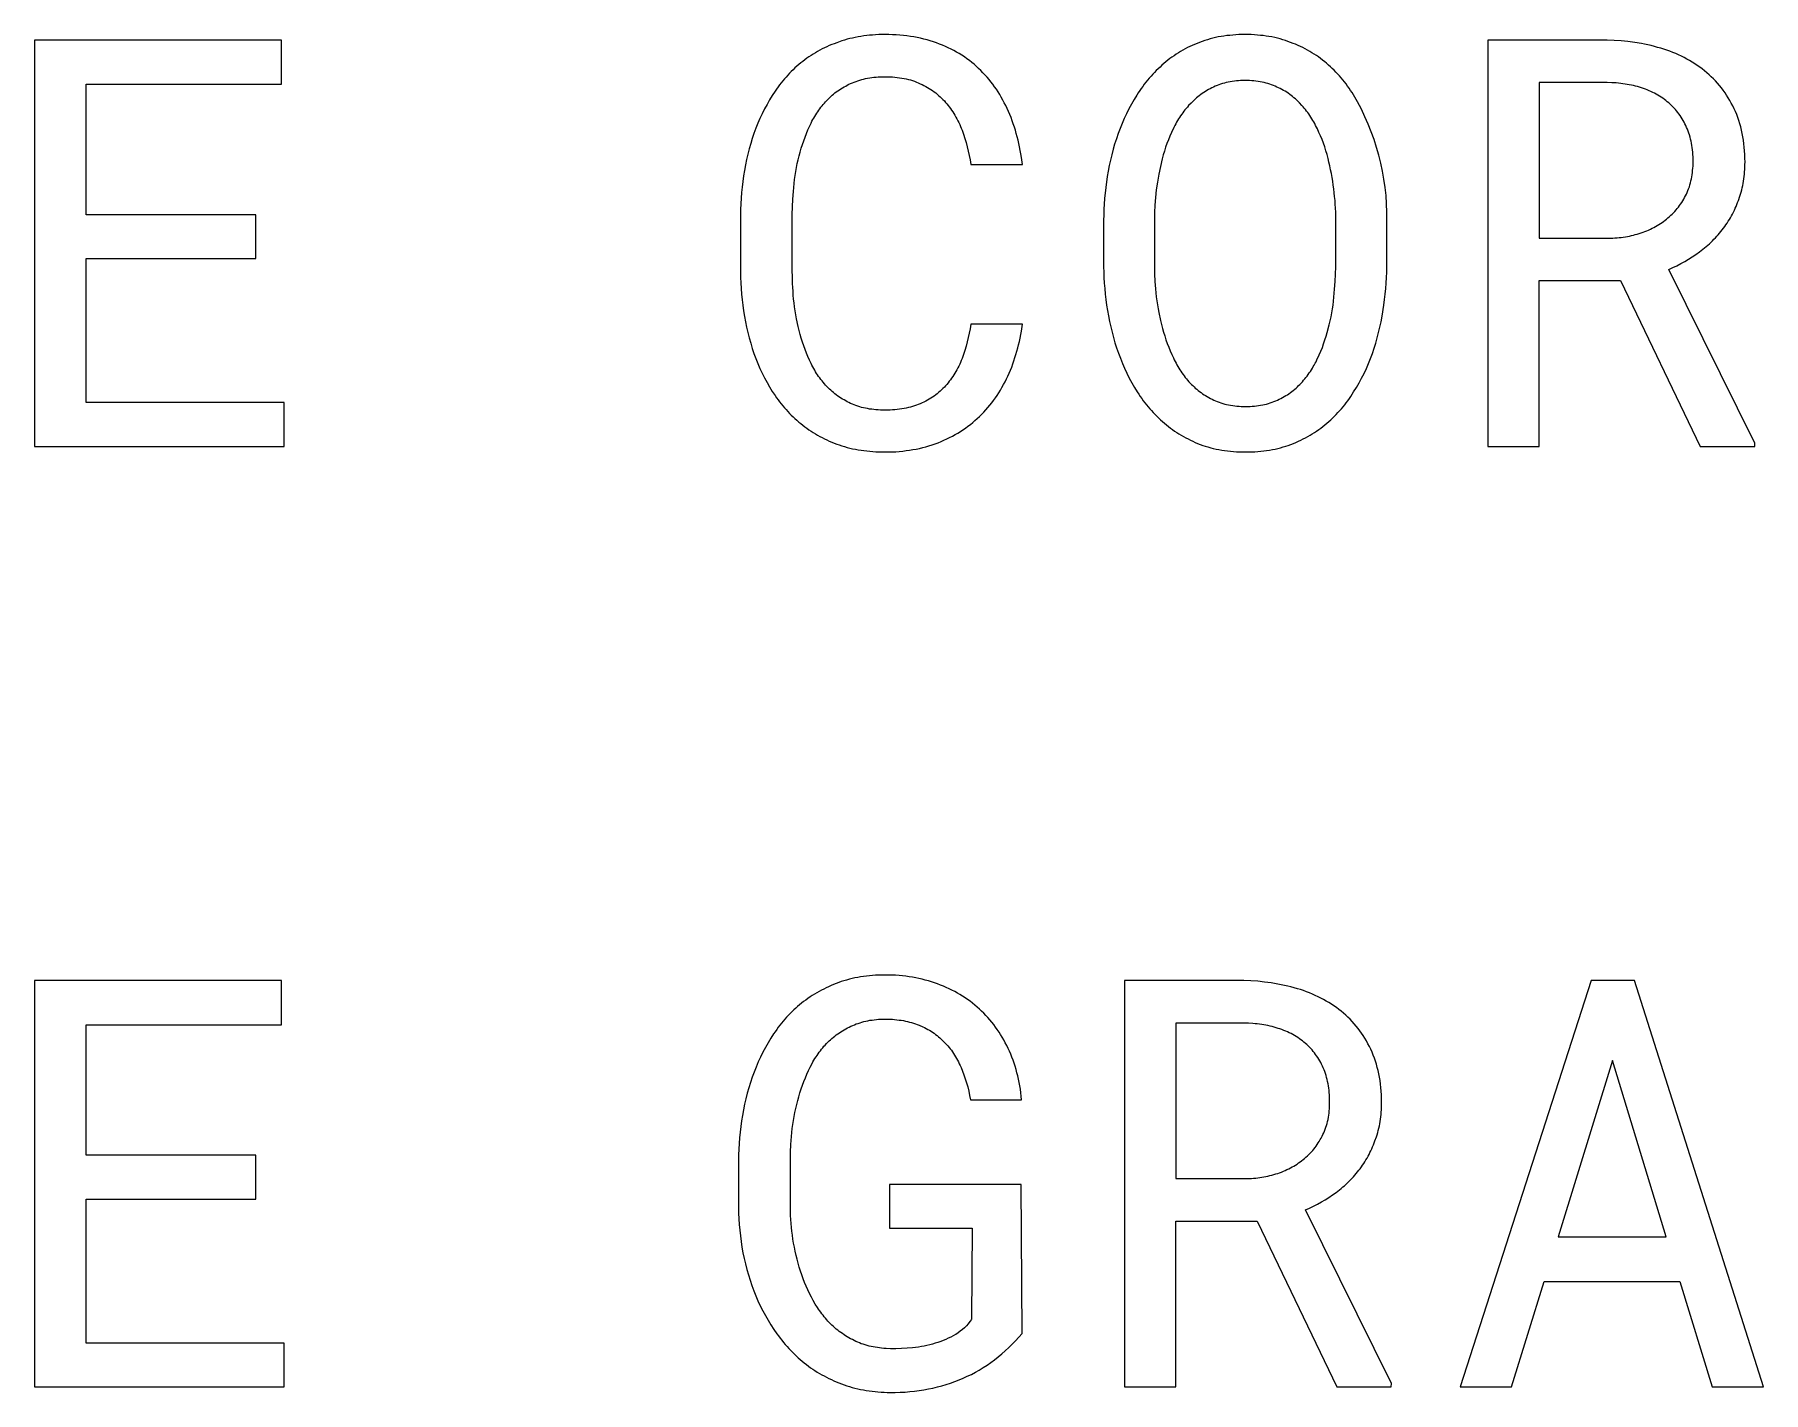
# Model space of a CAD drawing. Extents: x -150 to 1338, y -50 to 2906.
# Drawn here: x 255.3 to 425.5, y 2196.4 to 2330.1 of the extents above; entities that cross this region are included whole.
import ezdxf

# ---------------------------------------------------------------- set-up
doc = ezdxf.new("R2010")
doc.units = 0
doc.header["$MEASUREMENT"] = 0
doc.layers.add('CORTE', color=1, linetype='CONTINUOUS')
doc.layers.add('GRAVACAO', color=5, linetype='CONTINUOUS')

msp = doc.modelspace()

# ---------------------------------------------------------------- linework, layer by layer
at = {"layer": 'CORTE'}
for p, q in [((255.35, 2329.55), (255.35, 2289.55)), ((279.66, 2329.55), (255.35, 2329.55)), ((279.66, 2325.21), (279.66, 2329.55)), ((398.37, 2329.55), (398.37, 2289.55)), ((410.1, 2329.55), (398.37, 2329.55)), ((260.43, 2325.21), (279.66, 2325.21)), ((260.43, 2312.35), (260.43, 2325.21)), ((403.43, 2325.37), (403.43, 2310.04)), ((410.1, 2325.37), (403.43, 2325.37)), ((347.48, 2317.3), (352.56, 2317.3)), ((277.13, 2312.35), (260.43, 2312.35)), ((277.13, 2308.04), (277.13, 2312.35)), ((324.81, 2312.32), (324.81, 2306.75)), ((329.92, 2306.75), (329.92, 2312.38)), ((360.55, 2311.8), (360.55, 2307.24)), ((365.55, 2311.86), (365.55, 2307.24)), ((383.41, 2307.24), (383.41, 2311.86)), ((388.43, 2307.24), (388.43, 2311.8)), ((403.43, 2310.04), (410.24, 2310.04)), ((260.43, 2308.04), (277.13, 2308.04)), ((260.43, 2293.86), (260.43, 2308.04)), ((403.43, 2305.87), (411.42, 2305.87)), ((403.43, 2289.55), (403.43, 2305.87)), ((411.42, 2305.87), (419.28, 2289.55)), ((424.66, 2289.88), (416.18, 2306.97)), ((352.56, 2301.58), (347.48, 2301.58)), ((279.91, 2293.86), (260.43, 2293.86)), ((279.91, 2289.55), (279.91, 2293.86)), ((255.35, 2289.55), (279.91, 2289.55)), ((398.37, 2289.55), (403.43, 2289.55)), ((419.28, 2289.55), (424.64, 2289.55)), ((424.64, 2289.55), (424.66, 2289.88))]:
    msp.add_line(p, q, dxfattribs=at)
for points in [[(352.56, 2317.3), (352.47, 2318), (352.41, 2318.35), (352.35, 2318.69), (352.28, 2319.03), (352.21, 2319.37), (352.14, 2319.7), (352.05, 2320.03), (351.96, 2320.35), (351.87, 2320.67), (351.77, 2320.99), (351.66, 2321.3), (351.55, 2321.61), (351.44, 2321.92), (351.31, 2322.22), (351.06, 2322.81), (350.92, 2323.1), (350.78, 2323.38), (350.64, 2323.65), (350.48, 2323.93), (350.33, 2324.19), (350.17, 2324.45), (350, 2324.71), (349.83, 2324.96), (349.65, 2325.2), (349.46, 2325.44), (349.28, 2325.67), (349.08, 2325.9), (348.88, 2326.13), (348.68, 2326.34), (348.47, 2326.55), (348.25, 2326.76), (348.03, 2326.97), (347.81, 2327.17), (347.57, 2327.36), (347.34, 2327.54), (347.1, 2327.72), (346.85, 2327.89), (346.6, 2328.06), (346.34, 2328.22), (346.08, 2328.37), (345.81, 2328.52), (345.54, 2328.66), (345.26, 2328.8), (344.98, 2328.93), (344.69, 2329.05), (344.4, 2329.16), (344.1, 2329.28), (343.8, 2329.38), (343.49, 2329.48), (343.18, 2329.57), (342.86, 2329.66), (342.54, 2329.73), (342.21, 2329.8), (341.88, 2329.87), (341.54, 2329.92), (341.2, 2329.97), (340.85, 2330.01), (340.5, 2330.04), (340.14, 2330.07), (339.78, 2330.08), (339.42, 2330.1), (339.04, 2330.1), (338.73, 2330.1), (338.43, 2330.09), (338.12, 2330.07), (337.82, 2330.05), (337.53, 2330.03), (337.24, 2330), (336.95, 2329.96), (336.67, 2329.92), (336.39, 2329.87), (336.11, 2329.82), (335.84, 2329.76), (335.57, 2329.7), (335.31, 2329.63), (335.05, 2329.55), (334.79, 2329.47), (334.29, 2329.3), (334.04, 2329.2), (333.8, 2329.11), (333.56, 2329.01), (333.33, 2328.9), (333.09, 2328.79), (332.86, 2328.68), (332.64, 2328.56), (332.41, 2328.44), (332.19, 2328.31), (331.98, 2328.18), (331.76, 2328.05), (331.55, 2327.91), (331.34, 2327.76), (331.14, 2327.61), (330.94, 2327.46), (330.75, 2327.31), (330.55, 2327.15), (330.37, 2326.98), (330.18, 2326.81), (330, 2326.64), (329.82, 2326.47), (329.65, 2326.29), (329.48, 2326.11), (329.31, 2325.92), (329.14, 2325.73), (328.98, 2325.54), (328.82, 2325.34), (328.67, 2325.14), (328.51, 2324.94), (328.37, 2324.73), (328.22, 2324.52), (327.94, 2324.1), (327.68, 2323.67), (327.43, 2323.22), (327.18, 2322.77), (326.95, 2322.31), (326.73, 2321.84), (326.52, 2321.36), (326.32, 2320.87), (326.14, 2320.37), (325.98, 2319.87), (325.82, 2319.36), (325.67, 2318.84), (325.54, 2318.32), (325.41, 2317.79), (325.3, 2317.26), (325.2, 2316.72), (325.11, 2316.18), (325.04, 2315.63), (324.98, 2315.08), (324.92, 2314.54), (324.88, 2313.99), (324.85, 2313.43), (324.83, 2312.88), (324.81, 2312.32)], [(385.14, 2324.16), (385, 2324.39), (384.86, 2324.6), (384.71, 2324.82), (384.56, 2325.03), (384.41, 2325.24), (384.25, 2325.44), (384.09, 2325.64), (383.93, 2325.83), (383.76, 2326.03), (383.59, 2326.21), (383.42, 2326.4), (383.24, 2326.58), (383.06, 2326.76), (382.88, 2326.93), (382.69, 2327.1), (382.5, 2327.27), (382.31, 2327.43), (382.11, 2327.59), (381.91, 2327.74), (381.7, 2327.89), (381.49, 2328.04), (381.28, 2328.18), (381.06, 2328.31), (380.84, 2328.44), (380.62, 2328.57), (380.39, 2328.69), (380.16, 2328.81), (379.93, 2328.92), (379.69, 2329.03), (379.45, 2329.14), (379.2, 2329.23), (378.7, 2329.42), (378.45, 2329.51), (378.19, 2329.59), (377.92, 2329.67), (377.66, 2329.74), (377.39, 2329.8), (377.11, 2329.86), (376.83, 2329.91), (376.55, 2329.95), (376.27, 2329.99), (375.98, 2330.02), (375.69, 2330.05), (375.39, 2330.07), (375.09, 2330.09), (374.79, 2330.1), (374.48, 2330.1), (374.17, 2330.1), (373.87, 2330.09), (373.57, 2330.07), (373.27, 2330.05), (372.98, 2330.02), (372.69, 2329.99), (372.4, 2329.95), (372.12, 2329.91), (371.84, 2329.86), (371.57, 2329.8), (371.3, 2329.74), (371.03, 2329.67), (370.77, 2329.59), (370.51, 2329.51), (370.25, 2329.42), (370, 2329.33), (369.75, 2329.23), (369.51, 2329.13), (369.27, 2329.03), (369.04, 2328.92), (368.81, 2328.81), (368.58, 2328.69), (368.35, 2328.56), (368.13, 2328.44), (367.91, 2328.3), (367.7, 2328.17), (367.49, 2328.02), (367.28, 2327.88), (367.08, 2327.73), (366.88, 2327.57), (366.68, 2327.41), (366.29, 2327.08), (366.11, 2326.9), (365.92, 2326.73), (365.74, 2326.55), (365.56, 2326.37), (365.39, 2326.19), (365.22, 2326), (365.05, 2325.81), (364.88, 2325.61), (364.72, 2325.41), (364.56, 2325.21), (364.41, 2325), (364.26, 2324.79), (364.11, 2324.58), (363.96, 2324.36), (363.82, 2324.14), (363.55, 2323.69), (363.29, 2323.24), (363.04, 2322.78), (362.81, 2322.31), (362.58, 2321.83), (362.37, 2321.35), (362.17, 2320.85), (361.98, 2320.35), (361.81, 2319.84), (361.64, 2319.32), (361.49, 2318.8), (361.35, 2318.27), (361.22, 2317.74), (361.11, 2317.2), (361, 2316.66), (360.91, 2316.12), (360.76, 2315.03), (360.65, 2313.95), (360.58, 2312.88), (360.56, 2312.34), (360.55, 2311.8)], [(416.18, 2306.97), (416.58, 2307.15), (416.98, 2307.34), (417.37, 2307.55), (417.76, 2307.76), (418.13, 2307.98), (418.49, 2308.21), (418.85, 2308.45), (419.2, 2308.7), (419.54, 2308.96), (419.7, 2309.09), (419.86, 2309.22), (420.02, 2309.36), (420.17, 2309.5), (420.33, 2309.65), (420.48, 2309.79), (420.62, 2309.94), (420.76, 2310.09), (420.9, 2310.24), (421.04, 2310.39), (421.18, 2310.55), (421.31, 2310.71), (421.44, 2310.87), (421.56, 2311.03), (421.68, 2311.2), (421.8, 2311.37), (421.92, 2311.54), (422.03, 2311.71), (422.14, 2311.89), (422.24, 2312.06), (422.34, 2312.24), (422.44, 2312.43), (422.53, 2312.61), (422.63, 2312.8), (422.71, 2312.99), (422.8, 2313.18), (422.88, 2313.38), (422.95, 2313.57), (423.03, 2313.77), (423.17, 2314.18), (423.23, 2314.38), (423.29, 2314.59), (423.35, 2314.8), (423.4, 2315.02), (423.45, 2315.23), (423.49, 2315.45), (423.53, 2315.68), (423.57, 2315.9), (423.59, 2316.13), (423.62, 2316.36), (423.64, 2316.59), (423.66, 2316.82), (423.67, 2317.06), (423.67, 2317.3), (423.68, 2317.54), (423.67, 2317.92), (423.66, 2318.29), (423.64, 2318.65), (423.61, 2319.01), (423.57, 2319.35), (423.53, 2319.7), (423.47, 2320.04), (423.41, 2320.37), (423.34, 2320.69), (423.26, 2321.01), (423.17, 2321.32), (423.07, 2321.63), (422.97, 2321.93), (422.86, 2322.22), (422.73, 2322.51), (422.6, 2322.79), (422.47, 2323.07), (422.33, 2323.34), (422.18, 2323.61), (422.03, 2323.87), (421.87, 2324.12), (421.71, 2324.37), (421.53, 2324.62), (421.35, 2324.85), (421.17, 2325.08), (420.98, 2325.31), (420.78, 2325.53), (420.57, 2325.74), (420.36, 2325.94), (420.15, 2326.14), (419.92, 2326.34), (419.69, 2326.53), (419.46, 2326.71), (419.22, 2326.89), (418.98, 2327.06), (418.73, 2327.22), (418.48, 2327.38), (418.22, 2327.54), (417.96, 2327.68), (417.69, 2327.83), (417.42, 2327.96), (417.14, 2328.09), (416.86, 2328.22), (416.58, 2328.34), (416.28, 2328.45), (415.99, 2328.56), (415.69, 2328.66), (415.38, 2328.75), (415.07, 2328.84), (414.76, 2328.93), (414.44, 2329.01), (414.12, 2329.08), (413.8, 2329.15), (413.48, 2329.21), (412.82, 2329.32), (412.16, 2329.41), (411.48, 2329.48), (410.8, 2329.52), (410.1, 2329.55)], [(329.92, 2312.38), (329.93, 2313.13), (329.96, 2313.88), (330.02, 2314.65), (330.09, 2315.43), (330.14, 2315.83), (330.2, 2316.22), (330.26, 2316.61), (330.34, 2317), (330.41, 2317.39), (330.5, 2317.77), (330.59, 2318.15), (330.69, 2318.53), (330.8, 2318.91), (330.91, 2319.28), (331.04, 2319.64), (331.17, 2320), (331.3, 2320.36), (331.45, 2320.71), (331.6, 2321.05), (331.76, 2321.39), (331.85, 2321.56), (331.94, 2321.72), (332.03, 2321.88), (332.13, 2322.04), (332.22, 2322.2), (332.32, 2322.35), (332.42, 2322.5), (332.53, 2322.65), (332.63, 2322.8), (332.74, 2322.94), (332.85, 2323.09), (332.96, 2323.22), (333.08, 2323.36), (333.2, 2323.49), (333.32, 2323.62), (333.44, 2323.75), (333.57, 2323.88), (333.7, 2324), (333.83, 2324.12), (333.97, 2324.23), (334.11, 2324.35), (334.25, 2324.45), (334.4, 2324.56), (334.55, 2324.66), (334.7, 2324.76), (334.85, 2324.85), (335.01, 2324.94), (335.17, 2325.03), (335.33, 2325.11), (335.49, 2325.2), (335.66, 2325.27), (335.83, 2325.35), (336.01, 2325.42), (336.19, 2325.49), (336.37, 2325.55), (336.56, 2325.61), (336.75, 2325.66), (336.94, 2325.71), (337.13, 2325.76), (337.33, 2325.8), (337.54, 2325.83), (337.74, 2325.87), (337.95, 2325.89), (338.16, 2325.91), (338.38, 2325.93), (338.6, 2325.94), (338.82, 2325.95), (339.04, 2325.95), (339.29, 2325.95), (339.54, 2325.94), (339.78, 2325.93), (340.01, 2325.91), (340.24, 2325.88), (340.47, 2325.85), (340.69, 2325.82), (340.91, 2325.78), (341.13, 2325.73), (341.34, 2325.68), (341.54, 2325.63), (341.74, 2325.56), (341.94, 2325.5), (342.13, 2325.42), (342.32, 2325.35), (342.51, 2325.26)], [(342.51, 2325.26), (342.69, 2325.18), (342.87, 2325.09), (343.05, 2325), (343.22, 2324.9), (343.39, 2324.8), (343.55, 2324.7), (343.71, 2324.59), (343.87, 2324.47), (344.03, 2324.36), (344.18, 2324.24), (344.32, 2324.11), (344.47, 2323.98), (344.61, 2323.85), (344.74, 2323.71), (344.88, 2323.57), (345.01, 2323.42), (345.13, 2323.27), (345.25, 2323.12), (345.37, 2322.97), (345.49, 2322.81), (345.6, 2322.65), (345.71, 2322.48), (345.82, 2322.32), (345.92, 2322.15), (346.02, 2321.97), (346.12, 2321.8), (346.21, 2321.62), (346.3, 2321.43), (346.39, 2321.25), (346.47, 2321.06), (346.55, 2320.87), (346.63, 2320.68), (346.77, 2320.28), (346.91, 2319.88), (347.03, 2319.47), (347.14, 2319.05), (347.24, 2318.62), (347.33, 2318.19), (347.41, 2317.75), (347.48, 2317.3)], [(382.64, 2317.9), (382.54, 2318.28), (382.43, 2318.66), (382.31, 2319.03), (382.18, 2319.4), (382.05, 2319.76), (381.91, 2320.12), (381.75, 2320.47), (381.59, 2320.81), (381.42, 2321.16), (381.33, 2321.33), (381.24, 2321.49), (381.15, 2321.65), (381.05, 2321.81), (380.95, 2321.97), (380.85, 2322.12), (380.75, 2322.28), (380.64, 2322.43), (380.53, 2322.57), (380.42, 2322.71), (380.3, 2322.85), (380.19, 2322.99), (380.07, 2323.13), (379.82, 2323.39), (379.69, 2323.52), (379.56, 2323.64), (379.43, 2323.76), (379.29, 2323.88), (379.15, 2324), (379.01, 2324.11), (378.87, 2324.21), (378.72, 2324.32), (378.57, 2324.42), (378.42, 2324.51), (378.26, 2324.6), (378.1, 2324.69), (377.94, 2324.78), (377.78, 2324.86), (377.61, 2324.93), (377.44, 2325.01), (377.27, 2325.08), (377.09, 2325.15), (376.91, 2325.21), (376.73, 2325.27), (376.54, 2325.32), (376.35, 2325.37), (376.15, 2325.41), (375.96, 2325.44), (375.76, 2325.48), (375.55, 2325.5), (375.34, 2325.53), (375.13, 2325.54), (374.92, 2325.56), (374.7, 2325.56), (374.48, 2325.57), (374.26, 2325.56), (374.04, 2325.56), (373.83, 2325.54), (373.62, 2325.53), (373.42, 2325.5), (373.22, 2325.48), (373.02, 2325.44), (372.82, 2325.41), (372.63, 2325.37), (372.44, 2325.32), (372.26, 2325.27), (372.07, 2325.21), (371.89, 2325.15), (371.72, 2325.08), (371.54, 2325.01), (371.37, 2324.93), (371.21, 2324.85), (371.04, 2324.77), (370.88, 2324.68), (370.72, 2324.59), (370.57, 2324.5), (370.41, 2324.4), (370.26, 2324.3), (370.12, 2324.19), (369.97, 2324.08), (369.83, 2323.97), (369.69, 2323.86), (369.56, 2323.74), (369.42, 2323.62), (369.29, 2323.49), (369.16, 2323.36), (368.92, 2323.1), (368.8, 2322.96), (368.68, 2322.83), (368.56, 2322.69), (368.45, 2322.54), (368.34, 2322.4), (368.24, 2322.25), (368.13, 2322.1), (368.03, 2321.94), (367.93, 2321.79), (367.83, 2321.63), (367.74, 2321.46), (367.65, 2321.3), (367.56, 2321.13), (367.47, 2320.96), (367.23, 2320.44), (367.08, 2320.09), (366.93, 2319.73), (366.79, 2319.37), (366.66, 2319), (366.54, 2318.63), (366.43, 2318.26), (366.32, 2317.87), (366.14, 2317.11), (365.98, 2316.35), (365.85, 2315.58), (365.74, 2314.8), (365.67, 2314.04), (365.61, 2313.29), (365.57, 2312.57), (365.55, 2311.86)], [(410.24, 2310.04), (410.45, 2310.05), (410.66, 2310.06), (410.87, 2310.07), (411.08, 2310.09), (411.29, 2310.11), (411.49, 2310.13), (411.7, 2310.16), (411.9, 2310.19), (412.1, 2310.22), (412.3, 2310.26), (412.49, 2310.3), (412.69, 2310.35), (412.88, 2310.4), (413.08, 2310.45), (413.27, 2310.51), (413.46, 2310.57), (413.64, 2310.63), (413.83, 2310.7), (414.01, 2310.78), (414.19, 2310.85), (414.36, 2310.94), (414.54, 2311.02), (414.7, 2311.11), (414.87, 2311.2), (415.03, 2311.29), (415.19, 2311.39), (415.35, 2311.49), (415.51, 2311.6), (415.66, 2311.7), (415.81, 2311.82), (415.95, 2311.93), (416.09, 2312.05), (416.24, 2312.17), (416.37, 2312.3), (416.51, 2312.42), (416.64, 2312.56), (416.77, 2312.69), (416.89, 2312.83), (417.01, 2312.97), (417.12, 2313.11), (417.24, 2313.26), (417.34, 2313.41), (417.45, 2313.57), (417.55, 2313.72), (417.64, 2313.88), (417.73, 2314.05), (417.82, 2314.21), (417.91, 2314.38), (417.99, 2314.56), (418.06, 2314.74), (418.13, 2314.92), (418.2, 2315.11), (418.25, 2315.3), (418.31, 2315.49), (418.36, 2315.69), (418.4, 2315.89), (418.44, 2316.09), (418.47, 2316.3), (418.5, 2316.51), (418.52, 2316.72), (418.54, 2316.93), (418.56, 2317.15), (418.56, 2317.37), (418.57, 2317.6), (418.56, 2317.84), (418.56, 2318.07), (418.54, 2318.3), (418.53, 2318.53), (418.5, 2318.75), (418.48, 2318.97), (418.44, 2319.19), (418.41, 2319.4), (418.37, 2319.61), (418.32, 2319.81), (418.27, 2320.01), (418.21, 2320.21), (418.15, 2320.4), (418.08, 2320.59), (418.01, 2320.77), (417.93, 2320.95), (417.85, 2321.13), (417.77, 2321.31), (417.68, 2321.48), (417.59, 2321.65), (417.49, 2321.81), (417.39, 2321.97), (417.29, 2322.13), (417.18, 2322.28), (417.07, 2322.43), (416.95, 2322.58), (416.83, 2322.72), (416.71, 2322.86), (416.58, 2322.99), (416.45, 2323.12), (416.31, 2323.25), (416.18, 2323.37), (416.03, 2323.49), (415.89, 2323.61), (415.74, 2323.72), (415.59, 2323.83), (415.43, 2323.94), (415.27, 2324.04), (415.11, 2324.14), (414.94, 2324.23), (414.77, 2324.32), (414.6, 2324.41), (414.42, 2324.49), (414.24, 2324.57), (414.06, 2324.65), (413.87, 2324.72), (413.68, 2324.79), (413.48, 2324.85), (413.29, 2324.91), (413.09, 2324.97), (412.9, 2325.02), (412.7, 2325.07), (412.49, 2325.12), (412.29, 2325.16), (412.08, 2325.19), (411.87, 2325.23), (411.66, 2325.26), (411.44, 2325.29), (411.23, 2325.31), (411.01, 2325.33), (410.56, 2325.36), (410.1, 2325.37)], [(360.55, 2307.24), (360.56, 2306.71), (360.58, 2306.17), (360.62, 2305.63), (360.66, 2305.09), (360.71, 2304.55), (360.78, 2304.01), (360.85, 2303.47), (360.93, 2302.93), (361.03, 2302.39), (361.13, 2301.85), (361.25, 2301.32), (361.38, 2300.79), (361.52, 2300.27), (361.67, 2299.75), (361.83, 2299.24), (362.01, 2298.73), (362.2, 2298.22), (362.4, 2297.72), (362.62, 2297.24), (362.84, 2296.75), (363.08, 2296.28), (363.33, 2295.81), (363.6, 2295.36), (363.87, 2294.91), (364.02, 2294.69), (364.16, 2294.47), (364.31, 2294.26), (364.46, 2294.05), (364.62, 2293.85), (364.78, 2293.65), (364.94, 2293.45), (365.1, 2293.26), (365.27, 2293.07), (365.44, 2292.88), (365.62, 2292.7), (365.79, 2292.52), (365.98, 2292.34), (366.16, 2292.17), (366.35, 2292), (366.54, 2291.83), (366.73, 2291.67), (366.93, 2291.51), (367.13, 2291.35), (367.34, 2291.2), (367.54, 2291.06), (367.75, 2290.92), (367.97, 2290.78), (368.19, 2290.65), (368.41, 2290.52), (368.63, 2290.4), (368.86, 2290.28), (369.09, 2290.16), (369.33, 2290.05), (369.57, 2289.94), (369.81, 2289.84), (370.05, 2289.74), (370.31, 2289.65), (370.56, 2289.57), (370.82, 2289.49), (371.09, 2289.42), (371.35, 2289.35), (371.62, 2289.29), (371.9, 2289.23), (372.18, 2289.19), (372.46, 2289.14), (372.74, 2289.1), (373.03, 2289.07), (373.33, 2289.05), (373.62, 2289.03), (373.92, 2289.01), (374.23, 2289), (374.53, 2289), (374.84, 2289), (375.14, 2289.01), (375.44, 2289.03), (375.74, 2289.05), (376.03, 2289.07), (376.32, 2289.1), (376.6, 2289.14), (376.88, 2289.19), (377.16, 2289.23), (377.43, 2289.29), (377.7, 2289.35), (377.96, 2289.42), (378.22, 2289.49), (378.48, 2289.57), (378.73, 2289.65), (378.98, 2289.74), (379.23, 2289.84), (379.48, 2289.94), (379.72, 2290.05), (379.96, 2290.16), (380.19, 2290.28), (380.42, 2290.4), (380.65, 2290.52), (380.87, 2290.65), (381.09, 2290.78), (381.31, 2290.92), (381.52, 2291.06), (381.73, 2291.2), (381.93, 2291.35), (382.14, 2291.51), (382.33, 2291.67), (382.53, 2291.83), (382.72, 2292), (382.91, 2292.17), (383.09, 2292.34), (383.27, 2292.52), (383.45, 2292.7), (383.62, 2292.88), (383.79, 2293.07), (383.96, 2293.26), (384.12, 2293.45), (384.28, 2293.65), (384.44, 2293.85), (384.59, 2294.05), (384.74, 2294.26), (384.88, 2294.47), (385.03, 2294.69), (385.16, 2294.91), (385.44, 2295.35), (385.7, 2295.8), (385.95, 2296.26), (386.19, 2296.73), (386.41, 2297.21), (386.62, 2297.7), (386.82, 2298.19), (387.01, 2298.7), (387.18, 2299.21), (387.34, 2299.72), (387.49, 2300.24), (387.62, 2300.77), (387.75, 2301.29), (387.86, 2301.82), (387.96, 2302.36), (388.13, 2303.45), (388.21, 2304), (388.27, 2304.54), (388.32, 2305.09), (388.37, 2305.63), (388.4, 2306.17), (388.42, 2306.71), (388.43, 2307.24)], [(365.55, 2307.24), (365.57, 2306.53), (365.61, 2305.8), (365.67, 2305.05), (365.74, 2304.27), (365.79, 2303.88), (365.85, 2303.49), (365.92, 2303.1), (365.99, 2302.72), (366.15, 2301.94), (366.35, 2301.17), (366.45, 2300.79), (366.57, 2300.42), (366.69, 2300.05), (366.82, 2299.69), (366.96, 2299.32), (367.1, 2298.97), (367.26, 2298.61), (367.42, 2298.26), (367.5, 2298.08), (367.59, 2297.91), (367.68, 2297.74), (367.77, 2297.58), (367.86, 2297.41), (367.96, 2297.25), (368.06, 2297.1), (368.16, 2296.94), (368.26, 2296.79), (368.37, 2296.64), (368.48, 2296.49), (368.59, 2296.34), (368.71, 2296.2), (368.82, 2296.06), (368.94, 2295.92), (369.07, 2295.79), (369.19, 2295.66), (369.32, 2295.53), (369.45, 2295.41), (369.58, 2295.29), (369.72, 2295.17), (369.86, 2295.06), (370, 2294.95), (370.14, 2294.84), (370.29, 2294.74), (370.44, 2294.64), (370.59, 2294.55), (370.75, 2294.45), (370.91, 2294.36), (371.07, 2294.27), (371.23, 2294.19), (371.4, 2294.11), (371.57, 2294.03), (371.74, 2293.96), (371.92, 2293.9), (372.1, 2293.83), (372.29, 2293.78), (372.47, 2293.72), (372.66, 2293.68), (372.86, 2293.64), (373.05, 2293.6), (373.26, 2293.57), (373.46, 2293.54), (373.67, 2293.52), (373.88, 2293.5), (374.09, 2293.49), (374.31, 2293.48), (374.53, 2293.48), (374.75, 2293.48), (374.97, 2293.49), (375.19, 2293.5), (375.4, 2293.52), (375.61, 2293.54), (375.81, 2293.57), (376.01, 2293.6), (376.21, 2293.64), (376.4, 2293.68), (376.59, 2293.72), (376.78, 2293.78), (376.96, 2293.83), (377.14, 2293.9), (377.32, 2293.96), (377.49, 2294.03), (377.66, 2294.11), (377.83, 2294.19), (378, 2294.27), (378.17, 2294.36), (378.33, 2294.45), (378.48, 2294.55), (378.64, 2294.64), (378.79, 2294.74), (378.94, 2294.84), (379.08, 2294.95), (379.22, 2295.06), (379.36, 2295.17), (379.49, 2295.29), (379.62, 2295.41), (379.75, 2295.53), (379.88, 2295.66), (380, 2295.79), (380.12, 2295.92), (380.24, 2296.06), (380.36, 2296.2), (380.47, 2296.34), (380.58, 2296.48), (380.69, 2296.63), (380.8, 2296.78), (380.9, 2296.93), (381, 2297.09), (381.1, 2297.24), (381.19, 2297.4), (381.28, 2297.56), (381.37, 2297.73), (381.46, 2297.89), (381.54, 2298.06), (381.78, 2298.58), (381.93, 2298.94), (382.08, 2299.3), (382.21, 2299.66), (382.34, 2300.03), (382.46, 2300.39), (382.56, 2300.77), (382.76, 2301.53), (382.85, 2301.91), (382.94, 2302.3), (383.01, 2302.69), (383.07, 2303.08), (383.13, 2303.47), (383.18, 2303.86), (383.29, 2305.02), (383.34, 2305.78), (383.38, 2306.52), (383.41, 2307.24)], [(324.81, 2306.75), (324.83, 2306.19), (324.85, 2305.64), (324.88, 2305.09), (324.92, 2304.54), (324.98, 2303.99), (325.04, 2303.44), (325.11, 2302.9), (325.2, 2302.35), (325.3, 2301.81), (325.41, 2301.28), (325.54, 2300.75), (325.67, 2300.23), (325.82, 2299.71), (325.98, 2299.2), (326.14, 2298.7), (326.32, 2298.2), (326.52, 2297.71), (326.73, 2297.23), (326.95, 2296.76), (327.18, 2296.3), (327.43, 2295.85), (327.68, 2295.41), (327.94, 2294.97), (328.22, 2294.55), (328.37, 2294.34), (328.51, 2294.14), (328.67, 2293.94), (328.82, 2293.74), (328.98, 2293.54), (329.14, 2293.35), (329.31, 2293.17), (329.48, 2292.98), (329.65, 2292.8), (329.82, 2292.63), (330, 2292.45), (330.18, 2292.28), (330.37, 2292.12), (330.55, 2291.95), (330.75, 2291.79), (330.94, 2291.64), (331.14, 2291.48), (331.34, 2291.34), (331.55, 2291.19), (331.76, 2291.05), (331.98, 2290.92), (332.19, 2290.78), (332.41, 2290.66), (332.64, 2290.53), (332.86, 2290.41), (333.09, 2290.3), (333.33, 2290.18), (333.56, 2290.08), (333.8, 2289.97), (334.04, 2289.87), (334.29, 2289.78), (334.54, 2289.69), (334.79, 2289.6), (335.05, 2289.53), (335.32, 2289.45), (335.58, 2289.39), (335.85, 2289.32), (336.13, 2289.27), (336.4, 2289.22), (336.68, 2289.17), (336.96, 2289.13), (337.25, 2289.1), (337.54, 2289.07), (337.84, 2289.04), (338.13, 2289.02), (338.43, 2289.01), (338.74, 2289), (339.04, 2289), (339.4, 2289), (339.76, 2289.01), (340.11, 2289.03), (340.45, 2289.06), (340.79, 2289.09), (341.13, 2289.13), (341.46, 2289.17), (341.79, 2289.23), (342.12, 2289.29), (342.44, 2289.35), (342.75, 2289.43), (343.06, 2289.51), (343.37, 2289.6), (343.67, 2289.69), (343.97, 2289.8), (344.26, 2289.91), (344.56, 2290.03), (344.84, 2290.15), (345.13, 2290.28), (345.4, 2290.42), (345.68, 2290.56), (345.94, 2290.71), (346.2, 2290.86), (346.46, 2291.02), (346.71, 2291.18), (346.96, 2291.35), (347.2, 2291.53), (347.44, 2291.71), (347.67, 2291.9), (347.89, 2292.09), (348.11, 2292.29), (348.33, 2292.49), (348.54, 2292.7), (348.75, 2292.92), (348.96, 2293.14), (349.15, 2293.37), (349.35, 2293.6), (349.54, 2293.83), (349.72, 2294.08), (349.9, 2294.32), (350.07, 2294.57), (350.24, 2294.83), (350.4, 2295.09), (350.55, 2295.36), (350.71, 2295.63), (350.85, 2295.91), (351, 2296.19), (351.13, 2296.47), (351.26, 2296.77), (351.39, 2297.06), (351.51, 2297.36), (351.62, 2297.67), (351.73, 2297.97), (351.83, 2298.29), (351.93, 2298.6), (352.02, 2298.92), (352.11, 2299.24), (352.19, 2299.56), (352.27, 2299.89), (352.34, 2300.22), (352.4, 2300.56), (352.46, 2300.9), (352.56, 2301.58)], [(347.48, 2301.58), (347.41, 2301.13), (347.33, 2300.69), (347.24, 2300.26), (347.14, 2299.83), (347.03, 2299.41), (346.91, 2299), (346.77, 2298.6), (346.63, 2298.2), (346.55, 2298.01), (346.47, 2297.82), (346.39, 2297.64), (346.3, 2297.46), (346.21, 2297.28), (346.12, 2297.1), (346.02, 2296.93), (345.92, 2296.76), (345.82, 2296.59), (345.71, 2296.43), (345.6, 2296.27), (345.49, 2296.11), (345.37, 2295.96), (345.25, 2295.81), (345.13, 2295.66), (345.01, 2295.51), (344.88, 2295.37), (344.74, 2295.24), (344.61, 2295.11), (344.47, 2294.98), (344.32, 2294.86), (344.18, 2294.74), (344.03, 2294.62), (343.87, 2294.51), (343.71, 2294.4), (343.55, 2294.3), (343.39, 2294.2), (343.22, 2294.1), (343.05, 2294.01), (342.87, 2293.92), (342.69, 2293.83), (342.51, 2293.75), (342.32, 2293.68), (342.13, 2293.6), (341.94, 2293.54), (341.74, 2293.48), (341.54, 2293.42), (341.34, 2293.37), (341.13, 2293.32), (340.91, 2293.28), (340.69, 2293.24), (340.47, 2293.21), (340.24, 2293.18), (340.01, 2293.16), (339.78, 2293.14), (339.54, 2293.13), (339.29, 2293.12), (339.04, 2293.12), (338.82, 2293.12), (338.59, 2293.13), (338.37, 2293.14), (338.15, 2293.16), (337.94, 2293.18), (337.73, 2293.2), (337.52, 2293.23), (337.32, 2293.27), (337.12, 2293.3), (336.93, 2293.35), (336.73, 2293.39), (336.55, 2293.45), (336.36, 2293.5), (336.18, 2293.56), (336, 2293.63), (335.83, 2293.7), (335.66, 2293.77), (335.49, 2293.86), (335.33, 2293.94), (335.17, 2294.03), (335.01, 2294.12), (334.85, 2294.21), (334.7, 2294.31), (334.55, 2294.41), (334.4, 2294.51), (334.25, 2294.61), (334.11, 2294.72), (333.97, 2294.84), (333.83, 2294.95), (333.7, 2295.07), (333.57, 2295.19), (333.44, 2295.32), (333.31, 2295.45), (333.19, 2295.58), (333.07, 2295.72), (332.95, 2295.86), (332.84, 2296), (332.73, 2296.14), (332.62, 2296.29), (332.51, 2296.44), (332.41, 2296.59), (332.31, 2296.74), (332.21, 2296.9), (332.12, 2297.05), (332.02, 2297.21), (331.93, 2297.38), (331.85, 2297.54), (331.76, 2297.71), (331.6, 2298.05), (331.45, 2298.39), (331.3, 2298.74), (331.17, 2299.1), (331.04, 2299.46), (330.91, 2299.82), (330.8, 2300.19), (330.69, 2300.57), (330.5, 2301.34), (330.34, 2302.11), (330.26, 2302.5), (330.2, 2302.89), (330.14, 2303.28), (330.09, 2303.67)]]:
    msp.add_lwpolyline(points, dxfattribs=at)
for centre, radius, start, end in [((364.86, 2312.14), 23.58, 359.1866, 30.6763), ((358.09, 2311.71), 25.32, 0.342, 14.1644)]:
    msp.add_arc(centre, radius, start, end, dxfattribs=at)
at = {"layer": 'CORTE', "extrusion": (0, 0, -1)}
msp.add_arc((-359.84, 2306.81), 29.92, 353.9818, 359.8853, dxfattribs=at)
at = {"layer": 'GRAVACAO'}
for p, q in [((255.35, 2236.95), (255.35, 2196.95)), ((279.66, 2236.95), (255.35, 2236.95)), ((279.66, 2232.61), (279.66, 2236.95)), ((362.61, 2236.95), (362.61, 2196.95)), ((374.34, 2236.95), (362.61, 2236.95)), ((408.54, 2236.95), (395.63, 2196.95)), ((412.8, 2236.95), (408.54, 2236.95)), ((425.49, 2196.95), (412.8, 2236.95)), ((260.43, 2232.61), (279.66, 2232.61)), ((260.43, 2219.75), (260.43, 2232.61)), ((367.66, 2232.77), (367.66, 2217.45)), ((374.34, 2232.77), (367.66, 2232.77)), ((410.65, 2229.09), (405.3, 2211.73)), ((415.93, 2211.73), (410.65, 2229.09)), ((347.45, 2225.22), (352.48, 2225.22)), ((277.13, 2219.75), (260.43, 2219.75)), ((277.13, 2215.44), (277.13, 2219.75)), ((324.62, 2219.26), (324.62, 2214.62)), ((329.73, 2214.62), (329.73, 2219.31)), ((367.66, 2217.45), (374.48, 2217.45)), ((260.43, 2215.44), (277.13, 2215.44)), ((260.43, 2201.26), (260.43, 2215.44)), ((339.48, 2216.87), (339.48, 2212.58)), ((352.45, 2216.87), (339.48, 2216.87)), ((352.53, 2202.2), (352.45, 2216.87)), ((388.9, 2197.28), (380.41, 2214.37)), ((339.48, 2212.58), (347.62, 2212.58)), ((347.62, 2212.58), (347.56, 2203.6)), ((367.66, 2213.27), (375.66, 2213.27)), ((367.66, 2196.95), (367.66, 2213.27)), ((375.66, 2213.27), (383.52, 2196.95)), ((405.3, 2211.73), (415.93, 2211.73)), ((400.71, 2196.95), (403.92, 2207.31)), ((403.92, 2207.31), (417.27, 2207.31)), ((417.27, 2207.31), (420.43, 2196.95)), ((279.91, 2201.26), (260.43, 2201.26)), ((279.91, 2196.95), (279.91, 2201.26)), ((255.35, 2196.95), (279.91, 2196.95)), ((362.61, 2196.95), (367.66, 2196.95)), ((383.52, 2196.95), (388.87, 2196.95)), ((388.87, 2196.95), (388.9, 2197.28)), ((395.63, 2196.95), (400.71, 2196.95)), ((420.43, 2196.95), (425.49, 2196.95))]:
    msp.add_line(p, q, dxfattribs=at)
for points in [[(352.48, 2225.22), (352.44, 2225.57), (352.4, 2225.91), (352.36, 2226.25), (352.3, 2226.59), (352.24, 2226.92), (352.18, 2227.24), (352.1, 2227.57), (352.02, 2227.88), (351.94, 2228.2), (351.85, 2228.51), (351.75, 2228.81), (351.64, 2229.11), (351.53, 2229.41), (351.41, 2229.7), (351.29, 2229.99), (351.16, 2230.27), (351.02, 2230.56), (350.88, 2230.83), (350.73, 2231.11), (350.58, 2231.37), (350.42, 2231.63), (350.26, 2231.89), (350.09, 2232.14), (349.92, 2232.38), (349.74, 2232.62), (349.55, 2232.86), (349.36, 2233.09), (349.17, 2233.31), (348.96, 2233.53), (348.76, 2233.74), (348.55, 2233.95), (348.33, 2234.15), (348.11, 2234.35), (347.88, 2234.54), (347.65, 2234.73), (347.41, 2234.91), (347.17, 2235.09), (346.93, 2235.26), (346.68, 2235.42), (346.42, 2235.58), (346.16, 2235.73), (345.9, 2235.87), (345.63, 2236.01), (345.35, 2236.15), (345.07, 2236.27), (344.79, 2236.4), (344.5, 2236.51), (344.21, 2236.62), (343.91, 2236.73), (343.61, 2236.83), (343.31, 2236.92), (343, 2237.01), (342.69, 2237.08), (342.38, 2237.16), (342.06, 2237.22), (341.74, 2237.28), (341.41, 2237.33), (341.08, 2237.38), (340.75, 2237.41), (340.42, 2237.45), (340.08, 2237.47), (339.74, 2237.49), (339.39, 2237.5), (339.04, 2237.5), (338.73, 2237.5), (338.42, 2237.49), (338.11, 2237.47), (337.81, 2237.45), (337.51, 2237.43), (337.22, 2237.4), (336.93, 2237.36), (336.64, 2237.31), (336.36, 2237.27), (336.08, 2237.21), (335.8, 2237.15), (335.53, 2237.08), (335.26, 2237.01), (335, 2236.93), (334.74, 2236.85), (334.48, 2236.76), (334.23, 2236.66), (333.98, 2236.56), (333.74, 2236.46), (333.49, 2236.35), (333.25, 2236.24), (333.02, 2236.12), (332.78, 2236), (332.55, 2235.88), (332.33, 2235.75), (332.1, 2235.62), (331.88, 2235.48), (331.67, 2235.34), (331.45, 2235.19), (331.24, 2235.04), (331.03, 2234.88), (330.83, 2234.73), (330.63, 2234.57), (330.44, 2234.4), (330.25, 2234.23), (330.06, 2234.06), (329.88, 2233.89), (329.7, 2233.71), (329.52, 2233.52), (329.35, 2233.34), (329.18, 2233.15), (329.01, 2232.95), (328.85, 2232.75), (328.69, 2232.55), (328.53, 2232.35), (328.38, 2232.14), (328.23, 2231.92), (328.08, 2231.7), (327.8, 2231.27), (327.53, 2230.82), (327.27, 2230.36), (327.02, 2229.9), (326.79, 2229.42), (326.57, 2228.94), (326.36, 2228.44), (326.16, 2227.94), (325.97, 2227.43), (325.8, 2226.91), (325.64, 2226.39), (325.49, 2225.86), (325.35, 2225.32), (325.22, 2224.78), (325.11, 2224.23), (325.01, 2223.68), (324.92, 2223.13), (324.85, 2222.58), (324.78, 2222.03), (324.73, 2221.48), (324.69, 2220.92), (324.66, 2220.37), (324.63, 2219.81), (324.62, 2219.26)], [(380.41, 2214.37), (380.82, 2214.55), (381.22, 2214.74), (381.61, 2214.95), (381.99, 2215.16), (382.37, 2215.38), (382.73, 2215.61), (383.09, 2215.85), (383.43, 2216.1), (383.77, 2216.36), (383.94, 2216.49), (384.1, 2216.63), (384.26, 2216.76), (384.41, 2216.9), (384.56, 2217.05), (384.71, 2217.19), (384.86, 2217.34), (385, 2217.49), (385.14, 2217.64), (385.28, 2217.79), (385.41, 2217.95), (385.54, 2218.11), (385.67, 2218.27), (385.8, 2218.43), (385.92, 2218.6), (386.04, 2218.77), (386.15, 2218.94), (386.26, 2219.11), (386.37, 2219.29), (386.48, 2219.47), (386.58, 2219.65), (386.68, 2219.83), (386.77, 2220.01), (386.86, 2220.2), (386.95, 2220.39), (387.03, 2220.58), (387.11, 2220.78), (387.19, 2220.97), (387.26, 2221.17), (387.41, 2221.58), (387.47, 2221.78), (387.53, 2221.99), (387.59, 2222.2), (387.64, 2222.42), (387.69, 2222.64), (387.73, 2222.85), (387.77, 2223.08), (387.8, 2223.3), (387.83, 2223.53), (387.86, 2223.76), (387.88, 2223.99), (387.89, 2224.23), (387.9, 2224.46), (387.91, 2224.7), (387.91, 2224.95), (387.91, 2225.32), (387.9, 2225.69), (387.87, 2226.05), (387.85, 2226.41), (387.81, 2226.76), (387.76, 2227.1), (387.71, 2227.44), (387.64, 2227.77), (387.57, 2228.09), (387.49, 2228.41), (387.41, 2228.72), (387.31, 2229.03), (387.2, 2229.33), (387.09, 2229.62), (386.97, 2229.91), (386.84, 2230.19), (386.71, 2230.47), (386.57, 2230.74), (386.42, 2231.01), (386.27, 2231.27), (386.11, 2231.53), (385.94, 2231.77), (385.77, 2232.02), (385.59, 2232.25), (385.41, 2232.48), (385.21, 2232.71), (385.02, 2232.93), (384.81, 2233.14), (384.6, 2233.35), (384.38, 2233.55), (384.16, 2233.74), (383.93, 2233.93), (383.7, 2234.11), (383.46, 2234.29), (383.22, 2234.46), (382.97, 2234.62), (382.72, 2234.78), (382.46, 2234.94), (382.2, 2235.08), (381.93, 2235.23), (381.66, 2235.36), (381.38, 2235.49), (381.1, 2235.62), (380.81, 2235.74), (380.52, 2235.85), (380.22, 2235.96), (379.92, 2236.06), (379.62, 2236.15), (379.31, 2236.24), (378.99, 2236.33), (378.68, 2236.41), (378.36, 2236.48), (378.04, 2236.55), (377.71, 2236.61), (377.06, 2236.72), (376.4, 2236.81), (375.72, 2236.88), (375.04, 2236.93), (374.34, 2236.95)], [(329.73, 2219.31), (329.74, 2220.06), (329.78, 2220.82), (329.84, 2221.6), (329.92, 2222.39), (329.98, 2222.79), (330.03, 2223.18), (330.1, 2223.58), (330.18, 2223.97), (330.26, 2224.36), (330.35, 2224.75), (330.45, 2225.14), (330.55, 2225.52), (330.67, 2225.9), (330.79, 2226.28), (330.92, 2226.65), (331.06, 2227.02), (331.2, 2227.38), (331.35, 2227.74), (331.51, 2228.09), (331.68, 2228.43), (331.86, 2228.78), (331.95, 2228.95), (332.05, 2229.11), (332.15, 2229.27), (332.25, 2229.43), (332.35, 2229.59), (332.46, 2229.75), (332.57, 2229.9), (332.68, 2230.05), (332.79, 2230.19), (332.91, 2230.33), (333.03, 2230.48), (333.16, 2230.61), (333.28, 2230.75), (333.41, 2230.88), (333.54, 2231.01), (333.68, 2231.13), (333.82, 2231.26), (333.96, 2231.37), (334.1, 2231.49), (334.25, 2231.6), (334.39, 2231.71), (334.55, 2231.81), (334.7, 2231.91), (334.86, 2232.01), (335.02, 2232.11), (335.18, 2232.2), (335.34, 2232.29), (335.51, 2232.37), (335.68, 2232.45), (335.86, 2232.53), (336.03, 2232.6), (336.21, 2232.68), (336.4, 2232.74), (336.58, 2232.8), (336.77, 2232.86), (336.97, 2232.91), (337.16, 2232.96), (337.36, 2233), (337.56, 2233.04), (337.77, 2233.07), (337.98, 2233.1), (338.19, 2233.12), (338.41, 2233.14), (338.62, 2233.15), (338.85, 2233.16), (339.07, 2233.16), (339.31, 2233.16), (339.54, 2233.15), (339.77, 2233.14), (339.99, 2233.12), (340.21, 2233.1), (340.43, 2233.07), (340.64, 2233.04), (340.85, 2233.01), (341.06, 2232.97), (341.26, 2232.92), (341.46, 2232.87), (341.65, 2232.82), (341.84, 2232.76), (342.03, 2232.7), (342.22, 2232.63), (342.4, 2232.55), (342.75, 2232.4), (342.92, 2232.32), (343.08, 2232.24), (343.25, 2232.15), (343.41, 2232.06), (343.57, 2231.96), (343.72, 2231.86), (343.87, 2231.76), (344.02, 2231.65), (344.17, 2231.54), (344.31, 2231.43), (344.44, 2231.31), (344.58, 2231.19), (344.71, 2231.06), (344.84, 2230.93), (344.97, 2230.8), (345.1, 2230.67), (345.22, 2230.53), (345.34, 2230.38), (345.45, 2230.24), (345.57, 2230.09), (345.68, 2229.94), (345.78, 2229.78), (345.88, 2229.62), (345.98, 2229.46), (346.08, 2229.29), (346.17, 2229.12), (346.27, 2228.95), (346.35, 2228.77), (346.44, 2228.59), (346.52, 2228.41), (346.67, 2228.04), (346.81, 2227.66), (346.94, 2227.28), (347.07, 2226.88), (347.18, 2226.48), (347.28, 2226.07), (347.37, 2225.65), (347.45, 2225.22)], [(374.48, 2217.45), (374.69, 2217.45), (374.9, 2217.46), (375.11, 2217.47), (375.32, 2217.49), (375.52, 2217.51), (375.73, 2217.53), (375.93, 2217.56), (376.13, 2217.59), (376.33, 2217.62), (376.53, 2217.66), (376.73, 2217.7), (376.92, 2217.75), (377.12, 2217.8), (377.31, 2217.85), (377.5, 2217.91), (377.69, 2217.97), (377.88, 2218.03), (378.06, 2218.1), (378.25, 2218.18), (378.42, 2218.26), (378.6, 2218.34), (378.77, 2218.42), (378.94, 2218.51), (379.11, 2218.6), (379.27, 2218.69), (379.43, 2218.79), (379.59, 2218.89), (379.74, 2219), (379.89, 2219.11), (380.04, 2219.22), (380.19, 2219.33), (380.33, 2219.45), (380.47, 2219.57), (380.61, 2219.7), (380.74, 2219.83), (380.88, 2219.96), (381, 2220.09), (381.13, 2220.23), (381.24, 2220.37), (381.36, 2220.52), (381.47, 2220.66), (381.58, 2220.81), (381.68, 2220.97), (381.78, 2221.12), (381.88, 2221.29), (381.97, 2221.45), (382.06, 2221.62), (382.14, 2221.79), (382.22, 2221.96), (382.3, 2222.14), (382.37, 2222.33), (382.43, 2222.51), (382.49, 2222.7), (382.54, 2222.89), (382.59, 2223.09), (382.64, 2223.29), (382.68, 2223.49), (382.71, 2223.7), (382.74, 2223.91), (382.76, 2224.12), (382.78, 2224.33), (382.79, 2224.55), (382.8, 2224.77), (382.8, 2225), (382.8, 2225.24), (382.79, 2225.47), (382.78, 2225.7), (382.76, 2225.93), (382.74, 2226.15), (382.71, 2226.37), (382.68, 2226.59), (382.64, 2226.8), (382.6, 2227.01), (382.56, 2227.21), (382.5, 2227.41), (382.45, 2227.61), (382.39, 2227.8), (382.32, 2227.99), (382.25, 2228.17), (382.17, 2228.35), (382.09, 2228.53), (382, 2228.71), (381.92, 2228.88), (381.82, 2229.05), (381.73, 2229.21), (381.63, 2229.37), (381.52, 2229.53), (381.41, 2229.68), (381.3, 2229.83), (381.19, 2229.98), (381.07, 2230.12), (380.94, 2230.26), (380.82, 2230.39), (380.69, 2230.52), (380.55, 2230.65), (380.41, 2230.77), (380.27, 2230.89), (380.12, 2231.01), (379.97, 2231.12), (379.82, 2231.23), (379.67, 2231.34), (379.51, 2231.44), (379.34, 2231.54), (379.18, 2231.63), (379.01, 2231.73), (378.83, 2231.81), (378.66, 2231.9), (378.48, 2231.97), (378.29, 2232.05), (378.1, 2232.12), (377.91, 2232.19), (377.72, 2232.25), (377.53, 2232.31), (377.33, 2232.37), (377.13, 2232.42), (376.93, 2232.47), (376.73, 2232.52), (376.52, 2232.56), (376.32, 2232.6), (376.11, 2232.63), (375.89, 2232.66), (375.68, 2232.69), (375.46, 2232.71), (375.24, 2232.73), (374.8, 2232.76), (374.34, 2232.77)], [(324.62, 2214.62), (324.63, 2214.05), (324.66, 2213.49), (324.7, 2212.93), (324.74, 2212.37), (324.81, 2211.81), (324.88, 2211.25), (324.96, 2210.69), (325.06, 2210.14), (325.18, 2209.59), (325.3, 2209.05), (325.44, 2208.51), (325.6, 2207.98), (325.76, 2207.45), (325.94, 2206.93), (326.12, 2206.42), (326.32, 2205.91), (326.54, 2205.41), (326.77, 2204.92), (327.02, 2204.44), (327.27, 2203.97), (327.54, 2203.51), (327.82, 2203.05), (328.11, 2202.61), (328.41, 2202.17), (328.57, 2201.96), (328.73, 2201.74), (328.89, 2201.54), (329.06, 2201.33), (329.22, 2201.13), (329.4, 2200.93), (329.57, 2200.74), (329.75, 2200.55), (329.93, 2200.36), (330.12, 2200.18), (330.31, 2200), (330.5, 2199.82), (330.69, 2199.65), (330.89, 2199.48), (331.09, 2199.31), (331.3, 2199.15), (331.5, 2198.99), (331.72, 2198.84), (331.93, 2198.69), (332.15, 2198.55), (332.37, 2198.41), (332.59, 2198.27), (332.82, 2198.14), (333.05, 2198.02), (333.28, 2197.89), (333.52, 2197.77), (333.76, 2197.66), (334, 2197.55), (334.25, 2197.44), (334.5, 2197.34), (334.75, 2197.24), (335.01, 2197.14), (335.27, 2197.06), (335.53, 2196.98), (335.8, 2196.9), (336.07, 2196.83), (336.35, 2196.76), (336.63, 2196.7), (336.91, 2196.65), (337.19, 2196.6), (337.48, 2196.56), (337.77, 2196.52), (338.06, 2196.49), (338.35, 2196.46), (338.65, 2196.44), (338.95, 2196.42), (339.26, 2196.41), (339.57, 2196.4), (340.05, 2196.4), (340.53, 2196.42), (341.01, 2196.44), (341.48, 2196.48), (341.94, 2196.53), (342.4, 2196.59), (342.86, 2196.66), (343.31, 2196.74), (343.75, 2196.83), (344.2, 2196.94), (344.63, 2197.05), (345.06, 2197.18), (345.49, 2197.32), (345.91, 2197.47), (346.33, 2197.63), (346.74, 2197.8), (347.14, 2197.99), (347.54, 2198.18), (347.94, 2198.39), (348.32, 2198.61), (348.71, 2198.85), (349.08, 2199.09), (349.45, 2199.35), (349.82, 2199.62), (350.18, 2199.9), (350.53, 2200.19), (350.88, 2200.49), (351.22, 2200.81), (351.56, 2201.14), (351.89, 2201.48), (352.21, 2201.83), (352.53, 2202.2)], [(345.99, 2202.12), (345.76, 2201.98), (345.52, 2201.85), (345.27, 2201.73), (345.03, 2201.62), (344.77, 2201.51), (344.52, 2201.41), (344.25, 2201.32), (343.99, 2201.24), (343.72, 2201.16), (343.45, 2201.09), (343.17, 2201.02), (342.9, 2200.96), (342.62, 2200.91), (342.34, 2200.87), (342.05, 2200.83), (341.76, 2200.8), (341.21, 2200.75), (340.66, 2200.72), (340.12, 2200.71), (339.59, 2200.71), (339.15, 2200.73), (338.93, 2200.74), (338.71, 2200.76), (338.5, 2200.79), (338.29, 2200.82), (338.08, 2200.85), (337.88, 2200.89), (337.68, 2200.93), (337.48, 2200.97), (337.28, 2201.02), (337.09, 2201.08), (336.9, 2201.14), (336.71, 2201.2), (336.53, 2201.27), (336.35, 2201.35), (336.17, 2201.43), (336, 2201.51), (335.83, 2201.6), (335.66, 2201.69), (335.49, 2201.78), (335.33, 2201.88), (335.16, 2201.98), (335.01, 2202.08), (334.85, 2202.19), (334.69, 2202.3), (334.54, 2202.41), (334.39, 2202.53), (334.25, 2202.64), (334.1, 2202.77), (333.96, 2202.89), (333.82, 2203.02), (333.69, 2203.15), (333.56, 2203.29), (333.43, 2203.43), (333.31, 2203.56), (333.18, 2203.71), (333.06, 2203.85), (332.94, 2204), (332.83, 2204.15), (332.71, 2204.3), (332.6, 2204.46), (332.49, 2204.61), (332.39, 2204.77), (332.18, 2205.1), (331.98, 2205.44), (331.8, 2205.79), (331.62, 2206.14), (331.45, 2206.49), (331.28, 2206.85), (331.13, 2207.22), (330.98, 2207.59), (330.85, 2207.97), (330.72, 2208.35), (330.6, 2208.74), (330.49, 2209.12), (330.38, 2209.51), (330.29, 2209.9), (330.2, 2210.3), (330.12, 2210.69), (330.04, 2211.09), (329.98, 2211.48)]]:
    msp.add_lwpolyline(points, dxfattribs=at)
at = {"layer": 'GRAVACAO', "extrusion": (0, 0, -1)}
for centre, radius, start, end in [((-356.69, 2215.17), 26.97, 352.147, 358.825), ((-343.24, 2206.59), 5.26, 214.713, 238.3833)]:
    msp.add_arc(centre, radius, start, end, dxfattribs=at)

doc.saveas('drawing.dxf')
